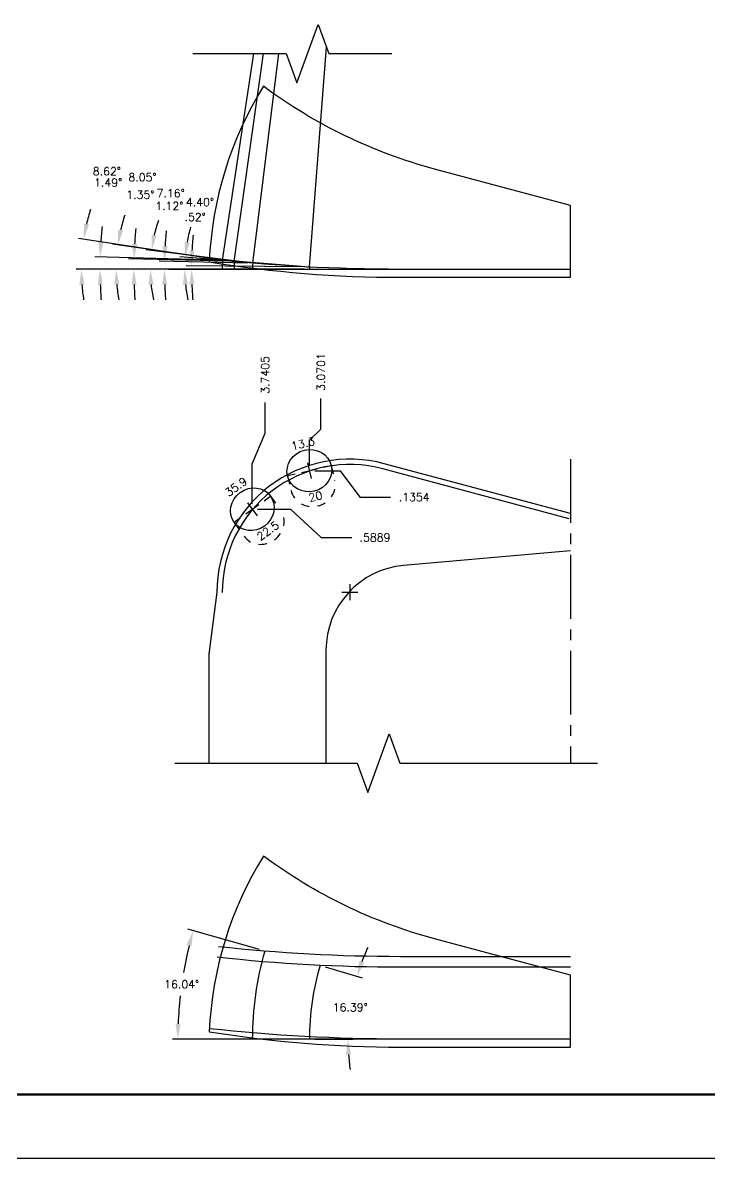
# Model space of a CAD drawing. Extents: x 72.5 to 106.5, y 4 to 26.
# Drawn here: x 90.36 to 98.43, y 3.96 to 17.3 of the extents above; entities that cross this region are included whole.
import ezdxf
from ezdxf.enums import TextEntityAlignment as Align

# ---------------------------------------------------------------- set-up
doc = ezdxf.new("R2010")
doc.units = 0
doc.header["$MEASUREMENT"] = 0
doc.header["$PDMODE"] = 3
doc.linetypes.add('CENTER2', pattern=[1.125, 0.75, -0.125, 0.125, -0.125])
doc.linetypes.add('HIDDEN2', pattern=[0.1875, 0.125, -0.0625])
doc.layers.get('0').update_dxf_attribs({"linetype": 'CONTINUOUS'})
doc.layers.get('Defpoints').update_dxf_attribs({"color": 10, "linetype": 'CONTINUOUS'})
for name, color, linetype in [('Blade3', 210, 'CONTINUOUS'), ('CLine', 5, 'CENTER2'), ('Dims', 4, 'CONTINUOUS'), ('Title Block', 7, 'CONTINUOUS')]:
    doc.layers.add(name, color=color, linetype=linetype)
doc.styles.add('RomanD', font='romand.shx', dxfattribs={"width": 0.9})
doc.styles.add('RomanS', font='romans')
doc.dimstyles.get("Standard").update_dxf_attribs({"dimtxt": 0.094, "dimasz": 0.18, "dimexe": 0.0625, "dimexo": 0.0625, "dimgap": 0.09, "dimtad": 0, "dimtih": 1, "dimtoh": 1, "dimdec": 4, "dimzin": 4, "dimdsep": 46, "dimtxsty": 'RomanS', "dimcen": 0.09, "dimazin": 1, "dimtfac": 1, "dimtdec": 4, "dimtofl": 0, "dimtmove": 0, "dimatfit": 1, "dimfxl": 1, "dimtolj": 1, "dimtzin": 0, "dimarcsym": 0})

# ---------------------------------------------------------------- blocks, each defined once
blk = doc.blocks.new('*D74')
at = {"layer": 'Defpoints', "color": 0, "transparency": 16777216}
for p in [(92.343, 14.414), (93.729, 14.428), (93.729, 14.401), (96.798, 14.401)]:
    blk.add_point(p, dxfattribs=at)
at = {"layer": 'Dims', "color": 0, "lineweight": -2, "transparency": 16777216}
for p, q in [((93.667, 14.429), (92.281, 14.441)), ((93.667, 14.401), (92.281, 14.401))]:
    blk.add_line(p, q, dxfattribs=at)
for start, end in [(174.8517, 177.1669), (182.3152, 184.6305)]:
    blk.add_arc((96.798, 14.401), 4.455, start, end, dxfattribs=at)
at = {"layer": 'Dims', "color": 0, "transparency": 16777216}
for points in [[(92.379, 14.62), (92.319, 14.622), (92.343, 14.441)], [(92.317, 14.22), (92.377, 14.221), (92.343, 14.401)]]:
    blk.add_solid(points, dxfattribs=at)
at = {"layer": 'Dims', "color": 0, "transparency": 16777216, "insert": (92.386, 15.015), "char_height": 0.094, "attachment_point": 5, "style": 'RomanS'}
blk.add_mtext('\\A1;.52°', dxfattribs=at)
blk = doc.blocks.new('*D75')
at = {"layer": 'Defpoints', "color": 0, "transparency": 16777216}
for p in [(92.024, 14.432), (93.061, 14.474), (93.061, 14.401), (96.798, 14.401)]:
    blk.add_point(p, dxfattribs=at)
at = {"layer": 'Dims', "color": 0, "lineweight": -2, "transparency": 16777216}
for p, q in [((92.999, 14.475), (91.962, 14.495)), ((92.998, 14.401), (91.961, 14.401))]:
    blk.add_line(p, q, dxfattribs=at)
for start, end in [(174.5549, 176.7153), (182.1604, 184.3208)]:
    blk.add_arc((96.798, 14.401), 4.774, start, end, dxfattribs=at)
at = {"layer": 'Dims', "color": 0, "transparency": 16777216}
for points in [[(92.062, 14.673), (92.002, 14.675), (92.025, 14.494)], [(91.997, 14.22), (92.057, 14.221), (92.024, 14.401)]]:
    blk.add_solid(points, dxfattribs=at)
at = {"layer": 'Dims', "color": 0, "transparency": 16777216, "insert": (92.082, 15.145), "char_height": 0.094, "attachment_point": 5, "style": 'RomanS'}
blk.add_mtext('\\A1;1.12°', dxfattribs=at)
blk = doc.blocks.new('*D76')
at = {"layer": 'Defpoints', "color": 0, "transparency": 16777216}
for p in [(91.268, 14.449), (92.706, 14.507), (92.704, 14.401), (96.798, 14.401)]:
    blk.add_point(p, dxfattribs=at)
at = {"layer": 'Dims', "color": 0, "lineweight": -2, "transparency": 16777216}
for p, q in [((92.643, 14.509), (91.208, 14.546)), ((92.642, 14.401), (91.206, 14.401))]:
    blk.add_line(p, q, dxfattribs=at)
for start, end in [(174.7783, 176.6435), (181.8651, 183.7303)]:
    blk.add_arc((96.798, 14.401), 5.53, start, end, dxfattribs=at)
at = {"layer": 'Dims', "color": 0, "transparency": 16777216}
for points in [[(91.308, 14.723), (91.248, 14.726), (91.27, 14.544)], [(91.241, 14.22), (91.301, 14.221), (91.268, 14.401)]]:
    blk.add_solid(points, dxfattribs=at)
at = {"layer": 'Dims', "color": 0, "transparency": 16777216, "insert": (91.363, 15.419), "char_height": 0.094, "attachment_point": 5, "style": 'RomanS'}
blk.add_mtext('\\A1;1.49°', dxfattribs=at)
blk = doc.blocks.new('*D77')
at = {"layer": 'Defpoints', "color": 0, "transparency": 16777216}
for p in [(92.264, 14.447), (93.698, 14.431), (93.761, 14.426), (92.073, 14.401), (94.798, 14.401)]:
    blk.add_point(p, dxfattribs=at)
at = {"layer": 'Dims', "color": 0, "lineweight": -2, "transparency": 16777216}
blk.add_line((93.636, 14.435), (92.206, 14.546), dxfattribs=at)
for start, end in [(164.3, 169.9487), (185.6487, 191.2974)]:
    blk.add_arc((94.09, 14.401), 1.827, start, end, dxfattribs=at)
at = {"layer": 'Dims', "color": 0, "transparency": 16777216}
for points in [[(92.321, 14.716), (92.261, 14.723), (92.269, 14.541)], [(92.242, 14.219), (92.302, 14.222), (92.263, 14.401)]]:
    blk.add_solid(points, dxfattribs=at)
at = {"layer": 'Dims', "color": 0, "transparency": 16777216, "insert": (92.442, 15.19), "char_height": 0.094, "attachment_point": 5, "style": 'RomanS'}
blk.add_mtext('\\A1;4.40°', dxfattribs=at)
blk = doc.blocks.new('*D78')
at = {"layer": 'Defpoints', "color": 0, "transparency": 16777216}
for p in [(91.86, 14.475), (93.03, 14.478), (93.092, 14.47), (92.073, 14.401), (94.798, 14.401)]:
    blk.add_point(p, dxfattribs=at)
at = {"layer": 'Dims', "color": 0, "lineweight": -2, "transparency": 16777216}
for p, q in [((92.968, 14.486), (91.811, 14.631)), ((92.01, 14.401), (91.796, 14.401))]:
    blk.add_line(p, q, dxfattribs=at)
for start, end in [(161.2969, 167.0709), (185.774, 191.5479)]:
    blk.add_arc((93.646, 14.401), 1.787, start, end, dxfattribs=at)
at = {"layer": 'Dims', "color": 0, "transparency": 16777216}
for points in [[(91.933, 14.795), (91.874, 14.806), (91.873, 14.623)], [(91.838, 14.219), (91.898, 14.222), (91.859, 14.401)]]:
    blk.add_solid(points, dxfattribs=at)
at = {"layer": 'Dims', "color": 0, "transparency": 16777216, "insert": (92.098, 15.295), "char_height": 0.094, "attachment_point": 5, "style": 'RomanS'}
blk.add_mtext('\\A1;7.16°', dxfattribs=at)
blk = doc.blocks.new('*D79')
at = {"layer": 'Defpoints', "color": 0, "transparency": 16777216}
for p in [(91.051, 14.519), (92.675, 14.512), (92.736, 14.502), (92.073, 14.401), (94.798, 14.401)]:
    blk.add_point(p, dxfattribs=at)
at = {"layer": 'Dims', "color": 0, "lineweight": -2, "transparency": 16777216}
for p, q in [((92.613, 14.521), (91.013, 14.764)), ((92.01, 14.401), (90.986, 14.401))]:
    blk.add_line(p, q, dxfattribs=at)
for start, end in [(162.6358, 167.007), (184.3712, 188.7425)]:
    blk.add_arc((93.408, 14.401), 2.36, start, end, dxfattribs=at)
at = {"layer": 'Dims', "color": 0, "transparency": 16777216}
for points in [[(91.138, 14.926), (91.079, 14.937), (91.075, 14.754)], [(91.025, 14.22), (91.085, 14.222), (91.048, 14.401)]]:
    blk.add_solid(points, dxfattribs=at)
at = {"layer": 'Dims', "color": 0, "transparency": 16777216, "insert": (91.348, 15.552), "char_height": 0.094, "attachment_point": 5, "style": 'RomanS'}
blk.add_mtext('\\A1;8.62°', dxfattribs=at)
blk = doc.blocks.new('*D80')
at = {"layer": 'Defpoints', "color": 0, "transparency": 16777216}
for p in [(91.459, 14.496), (92.82, 14.497), (92.869, 14.49), (92.073, 14.401), (94.798, 14.401)]:
    blk.add_point(p, dxfattribs=at)
at = {"layer": 'Dims', "color": 0, "lineweight": -2, "transparency": 16777216}
for p, q in [((92.758, 14.506), (91.415, 14.696)), ((92.01, 14.401), (91.395, 14.401))]:
    blk.add_line(p, q, dxfattribs=at)
for start, end in [(161.8555, 166.9031), (185.0476, 190.0951)]:
    blk.add_arc((93.501, 14.401), 2.044, start, end, dxfattribs=at)
at = {"layer": 'Dims', "color": 0, "transparency": 16777216}
for points in [[(91.54, 14.858), (91.481, 14.869), (91.477, 14.687)], [(91.435, 14.219), (91.495, 14.222), (91.457, 14.401)]]:
    blk.add_solid(points, dxfattribs=at)
at = {"layer": 'Dims', "color": 0, "transparency": 16777216, "insert": (91.767, 15.482), "char_height": 0.094, "attachment_point": 5, "style": 'RomanS'}
blk.add_mtext('\\A1;8.05°', dxfattribs=at)
blk = doc.blocks.new('*D81')
at = {"layer": 'Defpoints', "color": 0, "transparency": 16777216}
for p in [(91.665, 14.441), (92.844, 14.493), (92.843, 14.401), (96.798, 14.401)]:
    blk.add_point(p, dxfattribs=at)
at = {"layer": 'Dims', "color": 0, "lineweight": -2, "transparency": 16777216}
for p, q in [((92.782, 14.495), (91.604, 14.523)), ((92.781, 14.401), (91.603, 14.401))]:
    blk.add_line(p, q, dxfattribs=at)
for start, end in [(174.636, 176.6454), (182.0094, 184.0188)]:
    blk.add_arc((96.798, 14.401), 5.133, start, end, dxfattribs=at)
at = {"layer": 'Dims', "color": 0, "transparency": 16777216}
for points in [[(91.704, 14.7), (91.644, 14.702), (91.667, 14.521)], [(91.638, 14.22), (91.698, 14.221), (91.665, 14.401)]]:
    blk.add_solid(points, dxfattribs=at)
at = {"layer": 'Dims', "color": 0, "transparency": 16777216, "insert": (91.741, 15.277), "char_height": 0.094, "attachment_point": 5, "style": 'RomanS'}
blk.add_mtext('\\A1;1.35°', dxfattribs=at)
blk = doc.blocks.new('CMark')
at = {"layer": 'CLine'}
for p, q in [((-0.094, 0), (0.094, 0)), ((0, 0.094), (0, -0.094))]:
    blk.add_line(p, q, dxfattribs=at)
blk = doc.blocks.new('1313@20')
for p, q in [((-0.17, 0), (-0.265, 0)), ((0.171, 0), (0.264, 0))]:
    blk.add_line(p, q)
at = {"color": 8, "linetype": 'HIDDEN2', "ltscale": 0.5}
blk.add_line((-0.265, 0), (-0.265, -0.178), dxfattribs=at)
at = {"color": 8, "linetype": 'HIDDEN2', "ltscale": 0.5, "flags": 128}
blk.add_lwpolyline([(0.264, 0), (0.264, -0.178)], dxfattribs=at)
blk.add_ellipse((0, 0), major_axis=(0.264, 0), ratio=0.939693)
at = {"color": 8, "linetype": 'HIDDEN2', "ltscale": 0.5}
blk.add_ellipse((0, -0.178), major_axis=(0.264, 0), ratio=0.939693, start_param=3.141593, end_param=6.283185, dxfattribs=at)
blk.add_blockref('CMark', (0, 0))
at = {"style": 'RomanS'}
blk.add_text('20', height=0.094, dxfattribs=at).set_placement((0, -0.311), align=Align.MIDDLE_CENTER)
blk.add_attdef('ANG', text='', height=0.094, dxfattribs=at).set_placement((0, 0.251), align=Align.BOTTOM_CENTER)
blk = doc.blocks.new('1313@22.5')
for p, q in [((-0.17, 0), (-0.265, 0)), ((0.171, 0), (0.264, 0))]:
    blk.add_line(p, q)
at = {"color": 8, "linetype": 'HIDDEN2', "ltscale": 0.5}
blk.add_line((-0.265, 0), (-0.265, -0.199), dxfattribs=at)
at = {"color": 8, "linetype": 'HIDDEN2', "ltscale": 0.5, "flags": 128}
blk.add_lwpolyline([(0.264, 0), (0.264, -0.199)], dxfattribs=at)
blk.add_ellipse((0, 0), major_axis=(0.264, 0), ratio=0.92388)
at = {"color": 8, "linetype": 'HIDDEN2', "ltscale": 0.5}
blk.add_ellipse((0, -0.199), major_axis=(0.264, 0), ratio=0.92388, start_param=3.141593, end_param=6.283185, dxfattribs=at)
blk.add_blockref('CMark', (0, 0))
at = {"style": 'RomanS'}
blk.add_text('22.5', height=0.094, dxfattribs=at).set_placement((0, -0.311), align=Align.MIDDLE_CENTER)
blk.add_attdef('ANG', text='', height=0.094, dxfattribs=at).set_placement((0, 0.251), align=Align.BOTTOM_CENTER)
blk = doc.blocks.new('*D93')
at = {"layer": 'Defpoints', "color": 0, "transparency": 16777216}
for p in [(93.864, 12.884), (96.798, 12.171), (93.728, 12.035)]:
    blk.add_point(p, dxfattribs=at)
at = {"layer": 'Dims', "color": 0, "lineweight": -2, "transparency": 16777216}
for p, q in [((93.864, 12.524), (93.864, 12.884)), ((93.728, 12.395), (93.864, 12.524)), ((93.728, 12.098), (93.728, 12.395))]:
    blk.add_line(p, q, dxfattribs=at)
at = {"layer": 'Dims', "color": 0, "transparency": 16777216, "insert": (93.864, 13.194), "char_height": 0.094, "attachment_point": 5, "rotation": 90, "style": 'RomanS'}
blk.add_mtext('\\A1;3.0701', dxfattribs=at)
blk = doc.blocks.new('*D94')
at = {"layer": 'Defpoints', "color": 0, "transparency": 16777216}
for p in [(93.208, 12.837), (96.798, 12.171), (93.057, 11.582)]:
    blk.add_point(p, dxfattribs=at)
at = {"layer": 'Dims', "color": 0, "lineweight": -2, "transparency": 16777216}
for p, q in [((93.208, 12.477), (93.208, 12.837)), ((93.057, 12.117), (93.208, 12.477)), ((93.057, 11.644), (93.057, 12.117))]:
    blk.add_line(p, q, dxfattribs=at)
at = {"layer": 'Dims', "color": 0, "transparency": 16777216, "insert": (93.208, 13.16), "char_height": 0.094, "attachment_point": 5, "rotation": 90, "style": 'RomanS'}
blk.add_mtext('\\A1;3.7405', dxfattribs=at)
blk = doc.blocks.new('*D95')
at = {"layer": 'Defpoints', "color": 0, "transparency": 16777216}
for p in [(96.798, 12.171), (93.728, 12.035), (94.682, 11.725)]:
    blk.add_point(p, dxfattribs=at)
at = {"layer": 'Dims', "color": 0, "lineweight": -2, "transparency": 16777216}
for p, q in [((93.79, 12.035), (94.088, 12.035)), ((94.088, 12.035), (94.322, 11.725)), ((94.322, 11.725), (94.682, 11.725))]:
    blk.add_line(p, q, dxfattribs=at)
at = {"layer": 'Dims', "color": 0, "transparency": 16777216, "insert": (94.96, 11.725), "char_height": 0.094, "attachment_point": 5, "style": 'RomanS'}
blk.add_mtext('\\A1;.1354', dxfattribs=at)
blk = doc.blocks.new('*D96')
at = {"layer": 'Defpoints', "color": 0, "transparency": 16777216}
for p in [(96.798, 12.171), (93.057, 11.582), (94.226, 11.25)]:
    blk.add_point(p, dxfattribs=at)
at = {"layer": 'Dims', "color": 0, "lineweight": -2, "transparency": 16777216}
for p, q in [((93.12, 11.582), (93.506, 11.582)), ((93.506, 11.582), (93.866, 11.25)), ((93.866, 11.25), (94.226, 11.25))]:
    blk.add_line(p, q, dxfattribs=at)
at = {"layer": 'Dims', "color": 0, "transparency": 16777216, "insert": (94.499, 11.25), "char_height": 0.094, "attachment_point": 5, "style": 'RomanS'}
blk.add_mtext('\\A1;.5889', dxfattribs=at)
blk = doc.blocks.new('*D101')
at = {"layer": 'Defpoints', "color": 0, "transparency": 16777216}
for p in [(93.853, 6.223), (94.229, 5.853), (93.728, 5.357), (96.798, 5.357)]:
    blk.add_point(p, dxfattribs=at)
at = {"layer": 'Dims', "color": 0, "lineweight": -2, "transparency": 16777216}
for p, q in [((93.913, 6.206), (94.348, 6.077)), ((93.79, 5.357), (94.244, 5.357))]:
    blk.add_line(p, q, dxfattribs=at)
for start, end in [(155.7225, 159.6654), (183.9429, 187.8858)]:
    blk.add_arc((96.798, 5.357), 2.616, start, end, dxfattribs=at)
at = {"layer": 'Dims', "color": 0, "transparency": 16777216}
for points in [[(94.373, 6.256), (94.316, 6.275), (94.288, 6.095)], [(94.158, 5.176), (94.218, 5.178), (94.182, 5.357)]]:
    blk.add_solid(points, dxfattribs=at)
at = {"layer": 'Dims', "color": 0, "transparency": 16777216, "insert": (94.208, 5.73), "char_height": 0.094, "attachment_point": 5, "style": 'RomanS'}
blk.add_mtext('\\A1;16.39°', dxfattribs=at)
blk = doc.blocks.new('*D102')
at = {"layer": 'Defpoints', "color": 0, "transparency": 16777216}
for p in [(93.203, 6.39), (92.262, 6.213), (93.057, 5.357), (96.798, 5.357)]:
    blk.add_point(p, dxfattribs=at)
at = {"layer": 'Dims', "color": 0, "lineweight": -2, "transparency": 16777216}
for p, q in [((93.143, 6.408), (92.301, 6.65)), ((92.995, 5.357), (92.119, 5.357))]:
    blk.add_line(p, q, dxfattribs=at)
for start, end in [(166.1923, 170.2579), (173.6929, 177.7657)]:
    blk.add_arc((96.798, 5.357), 4.616, start, end, dxfattribs=at)
at = {"layer": 'Dims', "color": 0, "transparency": 16777216}
for points in [[(92.286, 6.466), (92.344, 6.451), (92.362, 6.632)], [(92.215, 5.536), (92.155, 5.537), (92.182, 5.357)]]:
    blk.add_solid(points, dxfattribs=at)
at = {"layer": 'Dims', "color": 0, "transparency": 16777216, "insert": (92.227, 6.001), "char_height": 0.094, "attachment_point": 5, "style": 'RomanS'}
blk.add_mtext('\\A1;16.04°', dxfattribs=at)
blk = doc.blocks.new('COT_Dblock')
at = {"layer": 'Title Block', "color": 8}
blk.add_lwpolyline([(0, 0), (34, 0), (34, 22), (0, 22)], close=True, dxfattribs=at)
at = {"layer": 'Title Block', "const_width": 0.03}
blk.add_lwpolyline([(33.13, 21.25), (0.87, 21.25), (0.87, 0.75), (33.13, 0.75)], close=True, dxfattribs=at)
at = {"layer": 'Title Block', "color": 1, "style": 'RomanS', "flags": 8}
for tag, p in [('FNAME', (0.62, 3.75)), ('REVDATE', (0.62, 2.25)), ('USER', (0.62, 0.75))]:
    blk.add_attdef(tag, text='', height=0.047, rotation=90, dxfattribs=at).set_placement(p, align=Align.BOTTOM_LEFT)
at = {"layer": 'Title Block', "color": 3, "style": 'RomanS', "flags": 8}
blk.add_attdef('DRAWN', text='', height=0.11, dxfattribs=at).set_placement((28.7, 1.984), align=Align.MIDDLE_CENTER)
at = {"layer": 'Title Block', "color": 3, "style": 'RomanD', "width": 0.9, "flags": 8}
for tag, height, p in [('TITL1', 0.125, (31.337, 1.684)), ('TITL2', 0.094, (31.337, 1.514)), ('TITL3', 0.094, (31.337, 1.374))]:
    blk.add_attdef(tag, text='', height=height, dxfattribs=at).set_placement(p, align=Align.MIDDLE_CENTER)
at = {"layer": 'Title Block', "color": 3, "style": 'RomanS', "flags": 8}
for tag, p in [('DDATE', (28.356, 1.672)), ('CHECK', (28.356, 1.406)), ('MATRL', (28.356, 1.149)), ('PDATE', (28.356, 0.883)), ('SCALE', (29.896, 0.855)), ('SHEET', (32.005, 0.855))]:
    blk.add_attdef(tag, text='', height=0.094, dxfattribs=at).set_placement(p, align=Align.MIDDLE_LEFT)
for tag, p in [('FSCM#', (30.337, 1.121)), ('DWG#', (31.81, 1.121)), ('REV#', (32.97, 1.121))]:
    blk.add_attdef(tag, text='', height=0.094, dxfattribs=at).set_placement(p, align=Align.TOP_CENTER)

msp = doc.modelspace()

# ---------------------------------------------------------------- linework, layer by layer
at = {"color": 3}
for p, q in [((93.7294, 14.42829), (93.92817, 17.01001)), ((92.70557, 14.5071), (93.0736, 16.93437)), ((92.84445, 14.4934), (93.18965, 16.93437)), ((93.06143, 14.47388), (93.37031, 16.93437)), ((92.73647, 14.50242), (92.67467, 14.51179)), ((92.8197, 14.4969), (92.86921, 14.4899)), ((93.09244, 14.46999), (93.03042, 14.47778)), ((93.69825, 14.43069), (93.76056, 14.42589))]:
    msp.add_line(p, q, dxfattribs=at)
at = {"color": 5}
msp.add_line((94.79793, 14.40055), (92.07271, 14.40055), dxfattribs=at)
at = {"color": 1}
msp.add_line((96.79793, 14.40055), (94.79793, 14.40055), dxfattribs=at)
msp.add_line((94.79793, 5.35681), (92.23691, 5.35681))
at = {"flags": 128}
for points in [[(92.35994, 16.93437), (93.45571, 16.93437), (93.58071, 16.59093), (93.83071, 17.2778), (93.95571, 16.93437), (94.69741, 16.93437)], [(92.14571, 8.59906), (94.28947, 8.59906), (94.41447, 8.25562), (94.66447, 8.94249), (94.78947, 8.59906), (97.11443, 8.59906)]]:
    msp.add_lwpolyline(points, dxfattribs=at)
for points in [[(96.79793, 14.3068), (96.79793, 14.40055), (96.79793, 15.15055), (95.19793, 15.57927, -0.09456838), (93.18864, 16.5508, 0.1290996), (92.55181, 14.48816, 0.04030534), (94.79793, 14.3068)], [(96.79793, 5.26306), (96.79793, 5.35681), (96.79793, 6.10681), (95.19793, 6.53553, -0.09456838), (93.18864, 7.50706, 0.1290996), (92.55181, 5.44442, 0.04030534), (94.79793, 5.26306)]]:
    msp.add_lwpolyline(points, format="xyb", close=True, dxfattribs=at)
at = {"color": 1, "flags": 128}
msp.add_lwpolyline([(94.79793, 14.40055, -0.02730264), (92.55345, 14.52321, -2.14279279)], format="xyb", dxfattribs=at)
at = {"flags": 128}
for points in [[(96.79793, 11.53068), (94.60859, 12.11732, 0.49314543), (92.64168, 10.60806), (92.54793, 9.87938), (92.54793, 8.59906)], [(96.79793, 11.09318), (94.83578, 10.92152, 0.38887873), (93.92293, 9.92532), (93.92293, 8.59906)]]:
    msp.add_lwpolyline(points, format="xyb", dxfattribs=at)
at = {"color": 3}
for centre, radius, start in [((96.79793, 14.40055), 4.09375, 178.508595), ((96.79793, 14.40055), 3.95457, 178.654736), ((96.79793, 14.40055), 3.73722, 178.875723), ((96.79793, 14.40055), 3.06866, 179.482163), ((96.79793, 5.35681), 3.74046, 163.958038), ((96.79793, 5.35681), 3.07007, 163.608343)]:
    msp.add_arc(centre, radius, start, 180, dxfattribs=at)
at = {"layer": 'CLine'}
msp.add_line((96.79793, 12.17056), (96.79793, 8.59906), dxfattribs=at)
msp.add_line((96.79793, 12.17056), (96.79793, 8.59906), dxfattribs=at)
at = {"layer": 'CLine', "color": 1, "linetype": 'ByBlock', "flags": 128}
for points in [[(96.78176, 11.47031), (94.59241, 12.05695, 0.4939669), (92.70419, 10.60409)], [(96.79793, 6.32556), (94.79793, 6.32556, -0.02730264), (92.65901, 6.44245, -0.02730264)], [(96.79793, 6.20056), (94.79793, 6.20056, -0.02730264), (92.64539, 6.31819, -0.02730264)], [(96.79793, 5.35681), (94.79793, 5.35681, -0.02730264), (92.55345, 5.47947)]]:
    msp.add_lwpolyline(points, format="xyb", dxfattribs=at)

# ---------------------------------------------------------------- block references
for name, p in [('COT_Dblock', (72.49537, 3.9569)), ('CMark', (94.20418, 10.60806))]:
    msp.add_blockref(name, p)
at = {"layer": 'Blade3'}
for name, p, rotation, values in [('1313@20', (93.72786, 12.03514), 13.3, {'ANG': '13.3'}), ('1313@22.5', (93.05747, 11.58161), 35.9, {'ANG': '35.9'})]:
    msp.add_blockref(name, p, dxfattribs=dict(at, rotation=rotation)).add_auto_attribs(values)

# ---------------------------------------------------------------- dimensions: what is measured, and where the dimension line sits
at = {"layer": 'Dims'}
for base, line1, line2, picture, middle in [((91.05135, 14.51888), ((94.79793, 14.40055), (92.07271, 14.40055)), ((92.73647, 14.50242), (92.67467, 14.51179)), '*D79', (91.34823, 15.55179)), ((91.45933, 14.49623), ((94.79793, 14.40055), (92.07271, 14.40055)), ((92.8197, 14.4969), (92.86921, 14.4899)), '*D80', (91.76654, 15.48185)), ((91.86019, 14.47492), ((94.79793, 14.40055), (92.07271, 14.40055)), ((93.09244, 14.46999), (93.03042, 14.47778)), '*D78', (92.09834, 15.29454)), ((92.263717, 14.447332), ((94.797935, 14.400554), (92.072714, 14.400554)), ((93.698246, 14.430687), (93.760562, 14.425889)), '*D77', (92.442477, 15.189878))]:
    dim = msp.add_angular_dim_2l(base=base, line1=line1, line2=line2, dimstyle='Standard', dxfattribs=at)
    dim.commit()
    dim.dimension.update_dxf_attribs({"geometry": picture, "text_midpoint": middle, "dimtype": 162})
for base, p1, p2, picture, middle in [((91.26839, 14.44853), (92.70557, 14.5071), (92.70418, 14.40055), '*D76', (91.36287, 15.41949)), ((91.66527, 14.44073), (92.84445, 14.4934), (92.84336, 14.40055), '*D81', (91.74056, 15.27738)), ((92.02403, 14.43178), (93.06143, 14.47388), (93.06071, 14.40055), '*D75', (92.08229, 15.14474)), ((92.34314, 14.41398), (93.7294, 14.42829), (93.72928, 14.40055), '*D74', (92.38567, 15.01479))]:
    dim = msp.add_angular_dim_3p(base=base, center=(96.79793, 14.40055), p1=p1, p2=p2, dimstyle='Standard', dxfattribs=at)
    dim.commit()
    dim.dimension.update_dxf_attribs({"geometry": picture, "text_midpoint": middle, "dimtype": 165})
for feature_location, offset, dtype, origin, picture, middle in [((93.05747, 11.58161), (0.15089, 1.2553), 1, (96.79793, 12.17056), '*D94', (93.20837, 13.15967)), ((93.72786, 12.03514), (0.13648, 0.84928), 1, (96.79793, 12.17056), '*D93', (93.86434, 13.19375)), ((93.057475, 11.581612), (1.168119, -0.331487), 0, (96.797935, 12.170557), '*D96', (94.499118, 11.250125)), ((93.72786, 12.03514), (0.95406, -0.30993), 0, (96.79793, 12.17056), '*D95', (94.95992, 11.72521))]:
    dim = msp.add_ordinate_dim(feature_location=feature_location, offset=offset, dtype=dtype, origin=origin, dimstyle='Standard', dxfattribs=at)
    dim.commit()
    dim.dimension.update_dxf_attribs({"geometry": picture, "text_midpoint": middle})
for base, p1, p2, picture, middle in [((92.26194, 6.21346), (93.20313, 6.39046), (93.05747, 5.35681), '*D102', (92.22691, 6.00094)), ((94.22922, 5.85276), (93.85264, 6.2232), (93.72786, 5.35681), '*D101', (94.2085, 5.72977))]:
    dim = msp.add_angular_dim_3p(base=base, center=(96.79793, 5.35681), p1=p1, p2=p2, dimstyle='Standard', dxfattribs=at)
    dim.commit()
    dim.dimension.update_dxf_attribs({"geometry": picture, "text_midpoint": middle})

doc.saveas('drawing.dxf')
